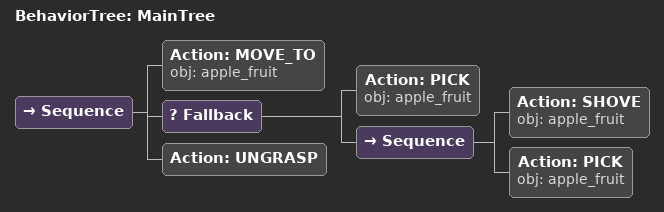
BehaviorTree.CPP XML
<root main_tree_to_execute="MainTree">
  <BehaviorTree ID="MainTree">
    <Sequence>
      <!-- Move to apple_fruit -->
      <Action ID="MOVE_TO" obj="apple_fruit" />
      <!-- Fallback: if GRASP apple_fruit fails, try PUSH, FLIP to reposition -->
      <Fallback>
        <!-- Grasp apple_fruit -->
        <Action ID="PICK" obj="apple_fruit" />
        <Sequence>
          <!-- Push apple_fruit forward toward front edge of table -->
          <Action ID="SHOVE" obj="apple_fruit" />
          <!-- Grasp apple_fruit -->
          <Action ID="PICK" obj="apple_fruit" />
        </Sequence>
      </Fallback>
      <!-- Pick apple_fruit -->
      <Action ID="UNGRASP" />
    </Sequence>
  </BehaviorTree>
</root>
